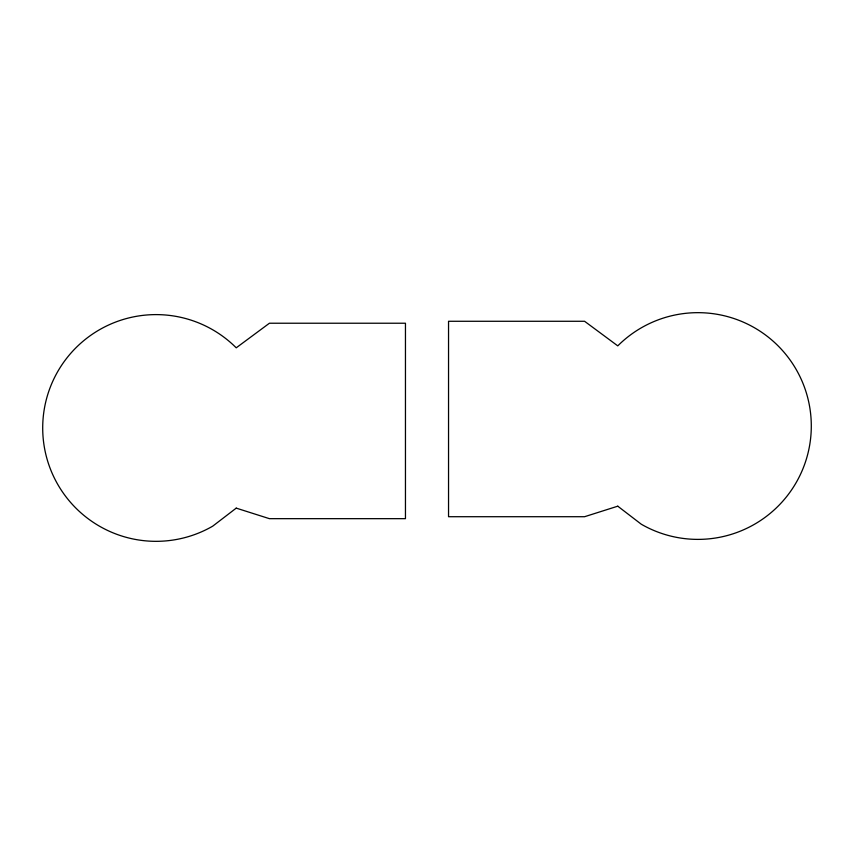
<?xml version="1.0" encoding="UTF-8"?>
<svg xmlns="http://www.w3.org/2000/svg" width="854" height="854" viewBox="0 0 854 854"><rect width="100%" height="100%" fill="white"/><g stroke="black" fill="none" stroke-linecap="round" stroke-linejoin="round"><path stroke-width="1.28" d="M236.227 508.13L212.742 526.149A113.368 113.368 0 0 1 63.207 492.993A113.368 113.368 0 0 1 83.19 341.13A113.368 113.368 0 0 1 236.227 347.813L269.426 323.228L405.458 323.228L405.458 518.666L269.426 518.666L236.227 508.13M617.773 506.187L584.574 516.713L448.542 516.713L448.542 321.275L584.574 321.275L617.773 345.87A113.368 113.368 0 0 1 770.81 339.187A113.368 113.368 0 0 1 790.793 491.05A113.368 113.368 0 0 1 641.258 524.207L617.773 506.187"/></g></svg>
